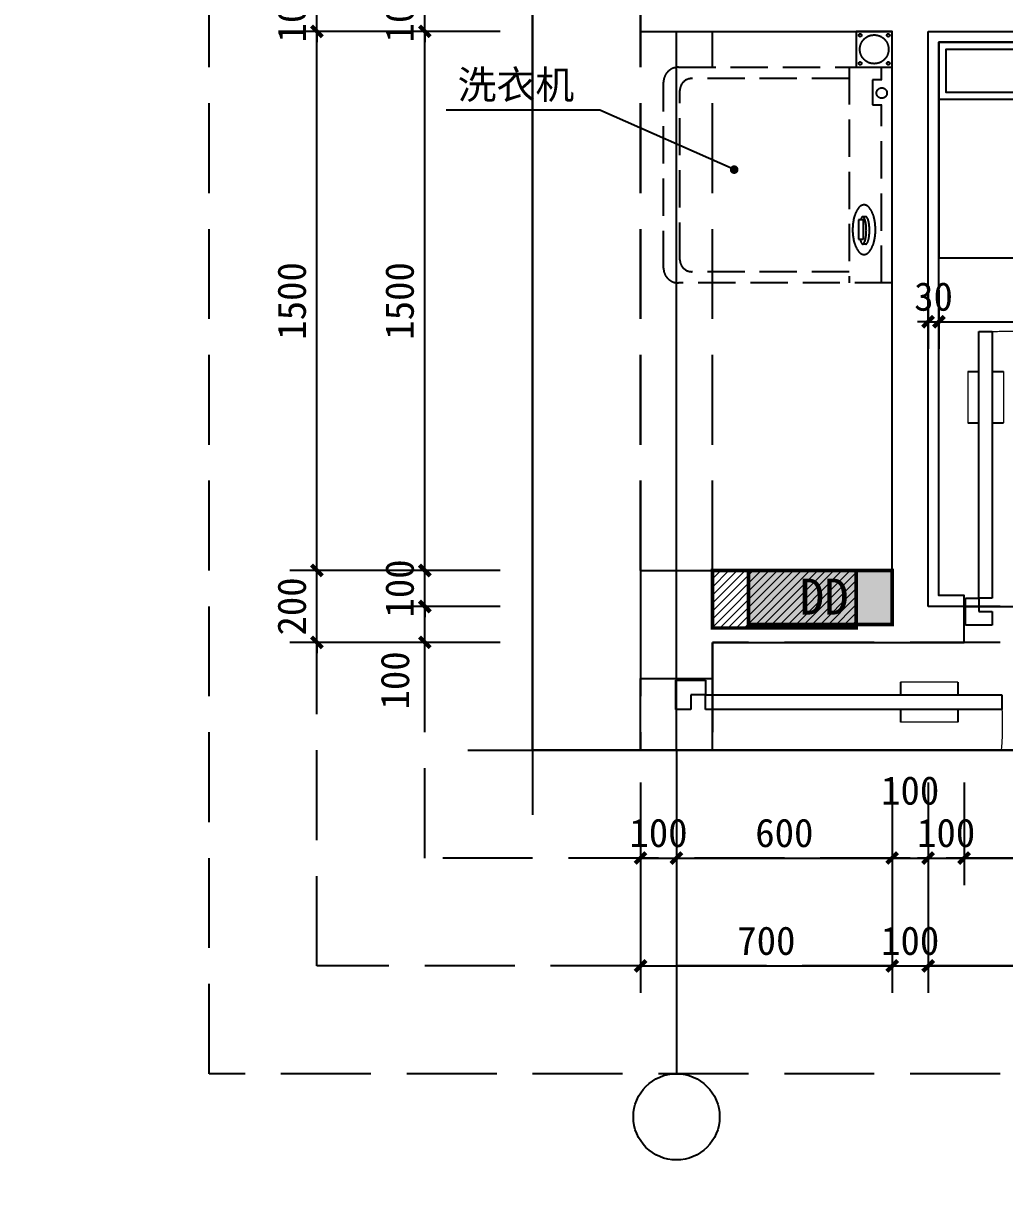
# Model space of a CAD drawing. Header units: millimetres. Extents: x -15 to 66915, y -15 to 18798.
# Drawn here: x 47829 to 50559, y 10256 to 13485 of the extents above; entities that cross this region are included whole.
import ezdxf
from ezdxf.enums import TextEntityAlignment as Align
from ezdxf.xclip import XClip

# ---------------------------------------------------------------- set-up
doc = ezdxf.new("R2010")
doc.units = ezdxf.units.MM
doc.header["$LTSCALE"] = 1000
doc.header["$XCLIPFRAME"] = 2
for name, pattern in [('1#2#楼$0$DOTE', [2.42, 2, -0.2, 0.02, -0.2]), ('105-家具-标$0$__DASH', [0.35, 0.25, -0.1]), ('105-家具-标$0$DASH', [0.35, 0.25, -0.1]), ('140-WC$0$__DASH', [0.35, 0.25, -0.1]), ('140-墙体$0$DASH', [0.35, 0.25, -0.1]), ('3#-轴线$0$DOTE', [2.42, 2, -0.2, 0.02, -0.2]), ('DASH', [0.35, 0.25, -0.1])]:
    doc.linetypes.add(name, pattern=pattern)
doc.layers.get('Defpoints').update_dxf_attribs({"color": 4, "linetype": 'DASH'})
for name, color, linetype in [('1#2#楼$0$A-ANNO-AXIS', 3, 'Continuous'), ('1#2#楼$0$A-ANNO-DIMS', 3, 'Continuous'), ('1#2#楼$0$A-ANNO-DOTE', 10, '1#2#楼$0$DOTE'), ('1#2#楼$0$A-ANNO-IDEN', 3, 'Continuous'), ('1#2#楼$0$A-ANNO-SYMB', 3, 'Continuous'), ('1#2#楼$0$A-ANNO-TEXT', 7, 'Continuous'), ('105-墙体$0$A-DOOR', 51, 'Continuous'), ('105-墙体$0$A-WALL-BLOK', 131, 'Continuous'), ('105-家具-标$0$FF-FURN', 47, '105-家具-标$0$DASH'), ('140-WC$0$A-FLOR-SPCL', 225, 'Continuous'), ('140-墙体$0$A-COLU-CONC-HATC', 204, 'Continuous'), ('140-墙体$0$A-DOOR', 51, 'Continuous'), ('140-墙体$0$A-WALL-BLOK', 131, 'Continuous'), ('140-墙体$0$A-WALL-CONC', 9, 'Continuous'), ('140-墙体$0$P-FIRE-FH', 1, 'Continuous'), ('3#-轴线$0$A-ANNO-DOTE', 10, '3#-轴线$0$DOTE'), ('AXIS_TEXT', 7, 'Continuous')]:
    doc.layers.add(name, color=color, linetype=linetype)
doc.styles.add('1#2#楼$0$_TCH_DIM', font='')
doc.styles.add('1#2#楼$0$_TCH_DIM_T3', font='')
doc.styles.add('140-墙体$0$地上图例$0$平面图框$0$Style-ENGINEERING_1', font='simhei.ttf')
doc.styles.add('COMPLEX', font='COMPLEX')
doc.styles.get("Standard").update_dxf_attribs({"font": ''})
doc.styles.get('1#2#楼$0$_TCH_DIM').set_extended_font_data('SimSun')
doc.styles.get('1#2#楼$0$_TCH_DIM_T3').set_extended_font_data('SimSun')
doc.styles.get('Standard').set_extended_font_data('SimSun')
doc.dimstyles.new('1#2#楼$0$_TCH_ARCH&&30', dxfattribs={"dimtxt": 79.303797, "dimasz": 30, "dimexe": 75, "dimexo": 90, "dimgap": 30, "dimtad": 1, "dimdec": 0, "dimzin": 0, "dimdsep": 46, "dimtxsty": '1#2#楼$0$_TCH_DIM_T3', "dimblk": '1#2#楼$0$_ArchTick', "dimcen": 0.09, "dimclrt": 7, "dimazin": 2, "dimtfac": 1, "dimtdec": 0, "dimtix": 1, "dimtmove": 2, "dimatfit": 3, "dimfxl": 100, "dimtolj": 1, "dimtzin": 0, "dimarcsym": 0})

# ---------------------------------------------------------------- blocks, each defined once
blk = doc.blocks.new('105-家具-标$0$A$C7C65464B')
at = {"layer": '105-家具-标$0$FF-FURN', "linetype": '105-家具-标$0$__DASH', "ltscale": 20}
blk.add_lwpolyline([(526.4, 2823.9), (526.4, 3211.4), (3206.4, 3211.4), (3206.4, 28.1), (850.1, 28.1)], dxfattribs=at)
blk.add_lwpolyline([(1750.1, 2477.9), (2350.1, 2477.9), (2350.1, 1277.9), (1750.1, 1277.9)], close=True, dxfattribs=at)
blk = doc.blocks.new('105-家具-标', base_point=(48050, 37750.5))
at = {"color": 250, "linetype": '105-家具-标$0$DASH', "ltscale": 0.2}
for p, q in [((42150.1, 42200.5), (41800.1, 41550.5)), ((42150.1, 41550.5), (41800.1, 42200.5))]:
    blk.add_line(p, q, dxfattribs=at)
blk.add_lwpolyline([(42130.1, 41570.5), (42130.1, 42180.5), (41820.1, 42180.5), (41820.1, 41570.5)], close=True, dxfattribs=at)
at = {"color": 8, "linetype": '105-家具-标$0$__DASH'}
blk.add_lwpolyline([(41100.1, 41550.5), (44600.1, 41550.5), (44600.1, 37750.5), (41100.1, 37750.5)], close=True, dxfattribs=at)
at = {"color": 251}
blk.add_arc((42198.8, 42766.2), 937.3, 74.5301, 105.4699, dxfattribs=at)
at = {"layer": '105-家具-标$0$FF-FURN', "linetype": '105-家具-标$0$DASH', "ltscale": 300}
blk.add_lwpolyline([(42448.8, 43949.9), (42448.8, 43619.9, -0.414214), (42428.8, 43599.9), (41968.8, 43599.9, -0.414214), (41948.8, 43619.9), (41948.8, 43949.9)], format="xyb", dxfattribs=at)
at = {"layer": '105-家具-标$0$FF-FURN', "linetype": '105-家具-标$0$__DASH', "ltscale": 20}
blk.add_lwpolyline([(42150.1, 41550.5), (42150.1, 42200.5), (41800.1, 42200.5), (41800.1, 41550.5)], close=True, dxfattribs=at)
blk.add_lwpolyline([(39339.4, 38700.5), (39339.4, 38345.1), (40771.6, 38345.1), (40771.6, 40563.8), (39339.4, 40563.8), (39339.4, 40200.5)], dxfattribs=at)
at = {"layer": 'Defpoints'}
for points in [[(41800.1, 41550.5), (44600.1, 41550.5), (44598.3, 45550.5), (41798.3, 45550.5)], [(38100, 41550.5), (40900, 41550.5), (40900, 37750.5), (38100, 37750.5)], [(41100.1, 37750.5), (44600.1, 37750.5), (44600.1, 41550.5), (41100.1, 41550.5)]]:
    blk.add_lwpolyline(points, close=True, dxfattribs=at)
at = {"xscale": -1}
blk.add_blockref('105-家具-标$0$A$C7C65464B', (44580.1, 38000.5), dxfattribs=at)
blk = doc.blocks.new('105-墙体$0$$DorLib2D$00000009')
for p, q in [((0.4129, 0.9053), (0.4129, 0.0807)), ((0.4541, 0.9053), (0.4129, 0.9053)), ((0.4541, 0.0807), (0.4541, 0.9053)), ((0.4129, 0.7822), (0.378, 0.7822)), ((0.489, 0.7822), (0.4541, 0.7822)), ((0.4129, 0.6235), (0.378, 0.6235)), ((0.489, 0.6235), (0.4541, 0.6235)), ((-0.4941, 0.0807), (-0.4529, 0.0807)), ((-0.4941, -0.0018), (-0.4941, 0.0807)), ((-0.4529, 0.0807), (-0.4529, 0.0395)), ((0.4129, 0.0807), (0.4541, 0.0807)), ((0.4953, 0.0807), (0.4541, 0.0807)), ((0.4541, 0.0807), (0.4541, 0.0395)), ((0.4953, -0.0018), (0.4953, 0.0807)), ((-0.4529, 0.0395), (-0.4117, 0.0395)), ((-0.4117, 0.0395), (-0.4117, -0.0018)), ((0.4541, 0.0395), (0.4129, 0.0395)), ((0.4129, 0.0395), (0.4129, -0.0018)), ((-0.4941, -0.0018), (-0.4941, -0.0018)), ((-0.4117, -0.0018), (-0.4941, -0.0018)), ((0.4129, -0.0018), (0.4953, -0.0018)), ((0.4953, -0.0018), (0.4953, -0.0018))]:
    blk.add_line(p, q)
at = {"lineweight": 13}
for p, q in [((0.378, 0.7822), (0.378, 0.6235)), ((0.489, 0.7822), (0.489, 0.6235))]:
    blk.add_line(p, q, dxfattribs=at)
blk.add_arc((0.3716, 0.0817), 0.8246, 87.134, 180.0717, dxfattribs=at)
blk = doc.blocks.new('105-墙体')
at = {"layer": '105-墙体$0$A-WALL-BLOK'}
for p, q in [((-7150, 3900), (-7150, 3850)), ((-7050, 3900), (-7150, 3900)), ((-7050, 3850), (-7050, 3900)), ((-7150, 3850), (-7050, 3850)), ((-7050, 2850), (-7150, 2850)), ((-7150, 2850), (-7150, 100)), ((-7050, 100), (-7050, 2850))]:
    blk.add_line(p, q, dxfattribs=at)
at = {"layer": '105-墙体$0$A-DOOR', "xscale": 1000, "yscale": 1000, "zscale": 100, "rotation": 90}
blk.add_blockref('105-墙体$0$$DorLib2D$00000009', (-7100, 3350), dxfattribs=at)
blk = doc.blocks.new('1#2#楼$0$bhgtfv')
ref = blk.add_blockref('105-家具-标', (-6350, -10050), dxfattribs=dict(xscale=-1))
XClip(ref).set_block_clipping_path([(48500.0000000003, 35550.2386765273), (37700.0000000002, 35550.5252865783), (37700.0000000012, 41950.5252865784), (40400.0000000003, 41950.5252865782), (40400.0000000003, 49450.2386765273), (48500.0000000001, 49450.2386765273)])
ref = blk.add_blockref('105-墙体', (-6450, -10150), dxfattribs=dict(xscale=-1))
XClip(ref).set_block_clipping_path([(350, -2100.286610051), (-10450.0000000001, -2100), (-10449.9999999991, 4300.0000000001), (-7750, 4299.9999999999), (-7750, 11799.713389949), (349.9999999998, 11799.713389949)])
blk = doc.blocks.new('140-墙体$0$强电箱400x350x160')
at = {"layer": '140-墙体$0$P-FIRE-FH', "linetype": 'Continuous', "lineweight": 13}
h = blk.add_hatch(dxfattribs=at)
h.set_pattern_fill('ANSI31', color=256, scale=10, angle=-180)
h.set_pattern_definition([(225, (-3200, 4500), (11.22532, -11.22532), [])])
h.paths.add_polyline_path([(400, 160), (400, 0), (0, 0), (0, 160)])
at = {"layer": '140-墙体$0$P-FIRE-FH', "linetype": 'Continuous', "lineweight": 13, "const_width": 10}
blk.add_lwpolyline([(400, 160), (400, 0), (0, 0), (0, 160)], close=True, dxfattribs=at)
blk = doc.blocks.new('140-墙体$0$弱电箱400x450x150')
at = {"layer": '140-墙体$0$P-FIRE-FH', "linetype": 'Continuous', "lineweight": 13}
h = blk.add_hatch(color=250, dxfattribs=at)
h.dxf.hatch_style = 1
h.paths.add_polyline_path([(0, 0), (0, 150), (400, 150), (400, 0)])
at = {"layer": '140-墙体$0$P-FIRE-FH', "linetype": 'Continuous', "lineweight": 13, "const_width": 10}
blk.add_lwpolyline([(0, 0), (0, 150), (400, 150), (400, 0)], close=True, dxfattribs=at)
at = {"layer": '140-墙体$0$P-FIRE-FH', "linetype": 'Continuous', "lineweight": 13, "style": '140-墙体$0$地上图例$0$平面图框$0$Style-ENGINEERING_1'}
blk.add_text('DD', height=100, dxfattribs=at).set_placement((210.7, 72.6), align=Align.MIDDLE_CENTER)
blk = doc.blocks.new('140-墙体$0$$DorLib2D$00000009')
for p, q in [((0.4129, 0.9053), (0.4129, 0.0807)), ((0.4541, 0.9053), (0.4129, 0.9053)), ((0.4541, 0.0807), (0.4541, 0.9053)), ((0.4129, 0.7822), (0.378, 0.7822)), ((0.489, 0.7822), (0.4541, 0.7822)), ((0.4129, 0.6235), (0.378, 0.6235)), ((0.489, 0.6235), (0.4541, 0.6235)), ((-0.4941, 0.0807), (-0.4529, 0.0807)), ((-0.4941, -0.0018), (-0.4941, 0.0807)), ((-0.4529, 0.0807), (-0.4529, 0.0395)), ((0.4129, 0.0807), (0.4541, 0.0807)), ((0.4953, 0.0807), (0.4541, 0.0807)), ((0.4541, 0.0807), (0.4541, 0.0395)), ((0.4953, -0.0018), (0.4953, 0.0807)), ((-0.4529, 0.0395), (-0.4117, 0.0395)), ((-0.4117, 0.0395), (-0.4117, -0.0018)), ((0.4541, 0.0395), (0.4129, 0.0395)), ((0.4129, 0.0395), (0.4129, -0.0018)), ((-0.4941, -0.0018), (-0.4941, -0.0018)), ((-0.4117, -0.0018), (-0.4941, -0.0018)), ((0.4129, -0.0018), (0.4953, -0.0018)), ((0.4953, -0.0018), (0.4953, -0.0018))]:
    blk.add_line(p, q)
at = {"lineweight": 13}
for p, q in [((0.378, 0.7822), (0.378, 0.6235)), ((0.489, 0.7822), (0.489, 0.6235))]:
    blk.add_line(p, q, dxfattribs=at)
blk.add_arc((0.3716, 0.0817), 0.8246, 87.134, 180.0717, dxfattribs=at)
blk = doc.blocks.new('140-墙体')
at = {"layer": '140-墙体$0$A-COLU-CONC-HATC'}
blk.add_hatch(color=256, dxfattribs=at).paths.add_polyline_path([(-3800, 3200), (-3800, 100), (-3700, 33.3), (-3600, 100), (-3600, 3200)])
at = {"layer": '140-墙体$0$A-DOOR', "linetype": '140-墙体$0$DASH'}
for p, q in [((-3800, 4500), (-3800, 6000)), ((-3600, 4500), (-3600, 6000)), ((-3800, 3200), (-3800, 4200)), ((-3600, 3200), (-3600, 4200))]:
    blk.add_line(p, q, dxfattribs=at)
at = {"layer": '140-墙体$0$A-DOOR'}
blk.add_line((-2900, 4400), (-2000, 4400), dxfattribs=at)
at = {"layer": '140-墙体$0$A-WALL-BLOK'}
for p, q in [((-3800, 6000), (-3800, 6700)), ((-3800, 6000), (-3100, 6000)), ((-3100, 4500), (-3100, 6000)), ((-3000, 4400), (-3000, 6000)), ((-3000, 6000), (-2650, 6000)), ((-3800, 4500), (-3100, 4500)), ((-3800, 4500), (-3800, 4200)), ((-2900, 4400), (-3000, 4400)), ((-2900, 4300), (-2900, 4400)), ((-3600, 4300), (-3100, 4300)), ((-3600, 4200), (-3600, 4300)), ((-3100, 4300), (-2900, 4300)), ((-3800, 4200), (-3600, 4200)), ((-3600, 3200), (-3800, 3200))]:
    blk.add_line(p, q, dxfattribs=at)
at = {"layer": '140-墙体$0$A-WALL-CONC'}
for p, q in [((-3800, 3200), (-3800, 100)), ((-3600, 3200), (-3800, 3200)), ((-3600, 3200), (-3600, 100))]:
    blk.add_line(p, q, dxfattribs=at)
at = {"rotation": 179.9999999999999}
blk.add_blockref('140-墙体$0$强电箱400x350x160', (-3200, 4500), dxfattribs=at)
at = {"xscale": -1, "rotation": 180}
blk.add_blockref('140-墙体$0$弱电箱400x450x150', (-3500, 4500), dxfattribs=at)
at = {"layer": '140-墙体$0$A-DOOR', "xscale": -900, "yscale": 900, "zscale": 100}
blk.add_blockref('140-墙体$0$$DorLib2D$00000009', (-2450, 4350), dxfattribs=at)
at = {"layer": '140-墙体$0$A-DOOR', "xscale": 1000, "yscale": -1000, "zscale": 200, "rotation": 90}
blk.add_blockref('140-墙体$0$$DorLib2D$00000009', (-3700, 3700), dxfattribs=at)
blk = doc.blocks.new('140-WC$0$REWREWR')
at = {"layer": '140-WC$0$A-FLOR-SPCL', "linetype": '140-WC$0$__DASH', "ltscale": 0.5}
for p, q in [((15260162.3, -510296.4), (15260785.1, -510296.4)), ((15260112.3, -511062.7), (15260112.3, -510346.4)), ((15260190.1, -510351.3), (15260757.4, -510351.3)), ((15260835.1, -510346.4), (15260835.1, -511062.7)), ((15260150.1, -510918.5), (15260150.1, -510391.3)), ((15260797.4, -510918.5), (15260797.4, -510391.3)), ((15260835.1, -510918.1), (15260112.3, -510918.1)), ((15260242.6, -510974.7), (15260242.6, -510964.2)), ((15260323.9, -510949.8), (15260259.2, -510949.8)), ((15260259.2, -510949.8), (15260259.2, -510966.4)), ((15260259.2, -510966.4), (15260323.9, -510966.4)), ((15260323.9, -510966.4), (15260323.9, -510949.8)), ((15260334.3, -510975.9), (15260334.2, -510964.2)), ((15260709.4, -510997.1), (15260709.4, -511027.7)), ((15260792.6, -510997.1), (15260709.4, -510997.1)), ((15260792.6, -511027.7), (15260792.6, -510997.1)), ((15260112.3, -511026.9), (15260709.4, -511026.9)), ((15260792.6, -511026.9), (15260835.1, -511026.9)), ((15260112.3, -511062.7), (15260835.1, -511062.7))]:
    blk.add_line(p, q, dxfattribs=at)
blk.add_lwpolyline([(15260374, -510968.3, 0.185158), (15260369.1, -510955.6, 0.102042), (15260349.7, -510941.2, 0.060862), (15260324.6, -510933.2, 0.047173), (15260290.9, -510930, 0.047173), (15260257.1, -510933.2, 0.060862), (15260232.1, -510941.2, 0.102042), (15260212.6, -510955.6, 0.185158), (15260207.7, -510968.3, 0.185158), (15260212.6, -510981, 0.102042), (15260232.1, -510995.4, 0.060862), (15260257.1, -511003.4, 0.047173), (15260290.9, -511006.6, 0.047173), (15260324.6, -511003.4, 0.060862), (15260349.7, -510995.4, 0.102042), (15260369.1, -510981, 0.185158)], format="xyb", close=True, dxfattribs=at)
for points in [[(15260259.2, -510955.1, 0.008736), (15260256, -510955.8, 0.076276), (15260244.5, -510960.8, 0.259034), (15260242.6, -510964.2, 0.259034)], [(15260242.6, -510964.2, 0.259034), (15260244.5, -510967.6, 0.076276), (15260256, -510972.5, 0.036515), (15260269.5, -510975, 0.026615), (15260288.4, -510976, 0.026615), (15260307.2, -510975, 0.036515), (15260320.8, -510972.5, 0.076276), (15260332.3, -510967.6, 0.259034), (15260334.2, -510964.2, 0.259034), (15260332.3, -510960.8, 0.056762), (15260323.9, -510956.7, 0.036515)], [(15260242.6, -510974.7, 0.259034), (15260244.5, -510978.1, 0.076276), (15260256, -510983.1, 0.036515), (15260269.5, -510985.5, 0.026615), (15260288.4, -510986.5, 0.026615), (15260307.2, -510985.5, 0.036515), (15260320.8, -510983.1, 0.076276), (15260332.3, -510978.1, 0.259034), (15260334.2, -510974.7, 0.078462), (15260334, -510973.5, 0.056762)]]:
    blk.add_lwpolyline(points, format="xyb", dxfattribs=at)
blk.add_circle((15260748.8, -511027.7), 17.5, dxfattribs=at)
for centre, radius, start, end in [((15260162.3, -510346.4), 50, 90, 180), ((15260785.1, -510346.4), 50, 0, 90), ((15260190.1, -510391.3), 40, 90, 180), ((15260757.4, -510391.3), 40, 0, 90)]:
    blk.add_arc(centre, radius, start, end, dxfattribs=at)
at = {"layer": '140-WC$0$A-FLOR-SPCL', "linetype": '140-WC$0$__DASH', "ltscale": 0.5, "width": 0.8, "flags": 9}
for tag in ['YSIZE', 'XSIZE']:
    blk.add_attdef(tag, (15260490.1, -511062.7), '', height=0.5, rotation=180, dxfattribs=at)
blk = doc.blocks.new('140-WC$0$A$C446C3F73')
at = {"layer": '140-WC$0$A-FLOR-SPCL'}
blk.add_lwpolyline([(-50, -50), (50, -50), (50, 50), (-50, 50)], close=True, dxfattribs=at)
for centre, radius in [((-39.1, 39.1), 4), ((0, 0), 40), ((39.1, 39.1), 4), ((-39.1, -39.1), 4), ((39.1, -39.1), 4)]:
    blk.add_circle(centre, radius, dxfattribs=at)
blk = doc.blocks.new('140-WC')
at = {"layer": '140-WC$0$A-FLOR-SPCL'}
for points in [[(2100, -3500), (2100, -3470), (2170, -3470), (2170, -1930), (-770, -1930), (-770, -3470), (1200, -3470), (1200, -3500)], [(1070, -1930), (2170, -1930), (2170, -2530), (1070, -2530), (1070, -2130)]]:
    blk.add_lwpolyline(points, dxfattribs=at)
for points in [[(270, -2090), (2170, -2090), (2170, -1930), (270, -1930)], [(290, -2070), (2150, -2070), (2150, -1950), (290, -1950)]]:
    blk.add_lwpolyline(points, close=True, dxfattribs=at)
at = {"layer": 'Defpoints'}
blk.add_lwpolyline([(2200, -1900), (-800, -1900), (-800, -3500), (2200, -3500)], close=True, dxfattribs=at)
at = {"layer": '140-WC$0$A-FLOR-SPCL', "xscale": -1}
blk.add_blockref('140-WC$0$A$C446C3F73', (2350, -1950), dxfattribs=at)
at = {"layer": '140-WC$0$A-FLOR-SPCL', "xscale": -0.830108359133127, "yscale": 0.830108359133127, "zscale": 0.830108359133127, "rotation": 270}
blk.add_blockref('140-WC$0$REWREWR', (426537.4, -12670146.8), dxfattribs=at)
blk = doc.blocks.new('140-家具-标', base_point=(48250, 37750.5))
at = {"layer": 'Defpoints'}
for points in [[(52050, 37750.5), (56700, 37750.5), (56700, 45550.5), (52050, 45550.5)], [(48250, 41950.5), (51850, 41950.5), (51850, 37750.5), (48250, 37750.5)]]:
    blk.add_lwpolyline(points, close=True, dxfattribs=at)
blk = doc.blocks.new('1#2#楼$0$BGTVF')
ref = blk.add_blockref('140-墙体', (8550, -11200))
XClip(ref).set_block_clipping_path([(-12550, 3900.0000000001), (-9750, 3900.0000000001), (-9750, 11800.0000000001), (400.0000000001, 11800.0000000001), (400.0000000001, -2099.9999999999), (-12549.9999999999, -2100.0000000001)])
ref = blk.add_blockref('140-WC', (7750, -3300), dxfattribs=dict(xscale=-1))
XClip(ref).set_block_clipping_path([(11749.9999999999, -3999.9999999999), (8949.9999999999, -3999.9999999999), (8949.9999999999, 3900.0000000001), (-1200.0000000002, 3900.0000000001), (-1200.0000000002, -9999.9999999999), (11749.9999999998, -10000.0000000001)])
at = {"xscale": -1}
blk.add_blockref('140-家具-标', (8550, -11100), dxfattribs=at)
blk = doc.blocks.new('1#2#楼$0$_ArchTick')
at = {"color": 0, "linetype": 'ByBlock', "const_width": 0.4}
blk.add_lwpolyline([(-0.5, -0.5), (0.5, 0.5)], dxfattribs=at)
blk = doc.blocks.new('*D627')
at = {"layer": '1#2#楼$0$A-ANNO-DIMS', "color": 0, "lineweight": -2, "transparency": 16777216}
for p, q in [((50445.5, 11372.7), (50445.5, 11087.7)), ((51345.5, 11372.7), (51345.5, 11087.7)), ((50445.5, 11162.7), (51345.5, 11162.7))]:
    blk.add_line(p, q, dxfattribs=at)
at = {"layer": 'Defpoints', "color": 0, "transparency": 16777216}
for p in [(50445.5, 11462.7), (51345.5, 11462.7), (51345.5, 11162.7)]:
    blk.add_point(p, dxfattribs=at)
at = {"layer": '1#2#楼$0$A-ANNO-DIMS', "color": 0, "lineweight": -2, "transparency": 16777216, "xscale": 30, "yscale": 30, "zscale": 30, "rotation": 180}
blk.add_blockref('1#2#楼$0$_ArchTick', (50445.5, 11162.7), dxfattribs=at)
at = {"layer": '1#2#楼$0$A-ANNO-DIMS', "color": 0, "lineweight": -2, "transparency": 16777216, "xscale": 30, "yscale": 30, "zscale": 30}
blk.add_blockref('1#2#楼$0$_ArchTick', (51345.5, 11162.7), dxfattribs=at)
at = {"layer": '1#2#楼$0$A-ANNO-DIMS', "color": 7, "transparency": 16777216, "insert": (50895.5, 11232.3), "char_height": 79.3, "attachment_point": 5, "style": '1#2#楼$0$_TCH_DIM_T3'}
blk.add_mtext('\\A1;900', dxfattribs=at)
blk = doc.blocks.new('*D628')
at = {"layer": '1#2#楼$0$A-ANNO-DIMS', "color": 0, "lineweight": -2, "transparency": 16777216}
for p, q in [((50345.5, 11372.7), (50345.5, 11087.7)), ((50445.5, 11372.7), (50445.5, 11087.7)), ((50345.5, 11162.7), (50315.5, 11162.7)), ((50345.5, 11162.7), (50445.5, 11162.7)), ((50445.5, 11162.7), (50475.5, 11162.7))]:
    blk.add_line(p, q, dxfattribs=at)
at = {"layer": 'Defpoints', "color": 0, "transparency": 16777216}
for p in [(50345.5, 11462.7), (50445.5, 11462.7), (50445.5, 11162.7)]:
    blk.add_point(p, dxfattribs=at)
at = {"layer": '1#2#楼$0$A-ANNO-DIMS', "color": 0, "lineweight": -2, "transparency": 16777216, "xscale": 30, "yscale": 30, "zscale": 30}
blk.add_blockref('1#2#楼$0$_ArchTick', (50345.5, 11162.7), dxfattribs=at)
at = {"layer": '1#2#楼$0$A-ANNO-DIMS', "color": 0, "lineweight": -2, "transparency": 16777216, "xscale": 30, "yscale": 30, "zscale": 30, "rotation": 180}
blk.add_blockref('1#2#楼$0$_ArchTick', (50445.5, 11162.7), dxfattribs=at)
at = {"layer": '1#2#楼$0$A-ANNO-DIMS', "color": 7, "transparency": 16777216, "insert": (50395.5, 11232.3), "char_height": 79.3, "attachment_point": 5, "style": '1#2#楼$0$_TCH_DIM_T3'}
blk.add_mtext('\\A1;100', dxfattribs=at)
blk = doc.blocks.new('*D629')
at = {"layer": '1#2#楼$0$A-ANNO-DIMS', "color": 0, "lineweight": -2, "transparency": 16777216}
for p, q in [((50245.5, 11372.7), (50245.5, 11087.7)), ((50345.5, 11372.7), (50345.5, 11087.7)), ((50245.5, 11162.7), (50345.5, 11162.7))]:
    blk.add_line(p, q, dxfattribs=at)
at = {"layer": 'Defpoints', "color": 0, "transparency": 16777216}
for p in [(50245.5, 11462.7), (50345.5, 11462.7), (50345.5, 11162.7)]:
    blk.add_point(p, dxfattribs=at)
at = {"layer": '1#2#楼$0$A-ANNO-DIMS', "color": 0, "lineweight": -2, "transparency": 16777216, "xscale": 30, "yscale": 30, "zscale": 30, "rotation": 180}
blk.add_blockref('1#2#楼$0$_ArchTick', (50245.5, 11162.7), dxfattribs=at)
at = {"layer": '1#2#楼$0$A-ANNO-DIMS', "color": 0, "lineweight": -2, "transparency": 16777216, "xscale": 30, "yscale": 30, "zscale": 30}
blk.add_blockref('1#2#楼$0$_ArchTick', (50345.5, 11162.7), dxfattribs=at)
at = {"layer": '1#2#楼$0$A-ANNO-DIMS', "color": 7, "transparency": 16777216, "insert": (50295.5, 11350.2), "char_height": 79.3, "attachment_point": 5, "style": '1#2#楼$0$_TCH_DIM_T3'}
blk.add_mtext('\\A1;100', dxfattribs=at)
blk = doc.blocks.new('*D630')
at = {"layer": '1#2#楼$0$A-ANNO-DIMS', "color": 0, "lineweight": -2, "transparency": 16777216}
for p, q in [((49645.5, 11372.7), (49645.5, 11087.7)), ((50245.5, 11372.7), (50245.5, 11087.7)), ((49645.5, 11162.7), (50245.5, 11162.7))]:
    blk.add_line(p, q, dxfattribs=at)
at = {"layer": 'Defpoints', "color": 0, "transparency": 16777216}
for p in [(49645.5, 11462.7), (50245.5, 11462.7), (50245.5, 11162.7)]:
    blk.add_point(p, dxfattribs=at)
at = {"layer": '1#2#楼$0$A-ANNO-DIMS', "color": 0, "lineweight": -2, "transparency": 16777216, "xscale": 30, "yscale": 30, "zscale": 30, "rotation": 180}
blk.add_blockref('1#2#楼$0$_ArchTick', (49645.5, 11162.7), dxfattribs=at)
at = {"layer": '1#2#楼$0$A-ANNO-DIMS', "color": 0, "lineweight": -2, "transparency": 16777216, "xscale": 30, "yscale": 30, "zscale": 30}
blk.add_blockref('1#2#楼$0$_ArchTick', (50245.5, 11162.7), dxfattribs=at)
at = {"layer": '1#2#楼$0$A-ANNO-DIMS', "color": 7, "transparency": 16777216, "insert": (49945.5, 11232.3), "char_height": 79.3, "attachment_point": 5, "style": '1#2#楼$0$_TCH_DIM_T3'}
blk.add_mtext('\\A1;600', dxfattribs=at)
blk = doc.blocks.new('*D631')
at = {"layer": '1#2#楼$0$A-ANNO-DIMS', "color": 0, "lineweight": -2, "transparency": 16777216}
for p, q in [((49545.5, 11372.7), (49545.5, 11087.7)), ((49645.5, 11372.7), (49645.5, 11087.7)), ((49545.5, 11162.7), (49515.5, 11162.7)), ((49545.5, 11162.7), (49645.5, 11162.7)), ((49645.5, 11162.7), (49675.5, 11162.7))]:
    blk.add_line(p, q, dxfattribs=at)
at = {"layer": 'Defpoints', "color": 0, "transparency": 16777216}
for p in [(49545.5, 11462.7), (49645.5, 11462.7), (49645.5, 11162.7)]:
    blk.add_point(p, dxfattribs=at)
at = {"layer": '1#2#楼$0$A-ANNO-DIMS', "color": 0, "lineweight": -2, "transparency": 16777216, "xscale": 30, "yscale": 30, "zscale": 30}
blk.add_blockref('1#2#楼$0$_ArchTick', (49545.5, 11162.7), dxfattribs=at)
at = {"layer": '1#2#楼$0$A-ANNO-DIMS', "color": 0, "lineweight": -2, "transparency": 16777216, "xscale": 30, "yscale": 30, "zscale": 30, "rotation": 180}
blk.add_blockref('1#2#楼$0$_ArchTick', (49645.5, 11162.7), dxfattribs=at)
at = {"layer": '1#2#楼$0$A-ANNO-DIMS', "color": 7, "transparency": 16777216, "insert": (49595.5, 11232.3), "char_height": 79.3, "attachment_point": 5, "style": '1#2#楼$0$_TCH_DIM_T3'}
blk.add_mtext('\\A1;100', dxfattribs=at)
blk = doc.blocks.new('*D632')
at = {"layer": '1#2#楼$0$A-ANNO-DIMS', "color": 0, "lineweight": -2, "transparency": 16777216}
for p, q in [((50345.5, 11372.7), (50345.5, 10787.7)), ((53345.5, 11372.7), (53345.5, 10787.7)), ((50345.5, 10862.7), (53345.5, 10862.7))]:
    blk.add_line(p, q, dxfattribs=at)
at = {"layer": 'Defpoints', "color": 0, "transparency": 16777216}
for p in [(50345.5, 11462.7), (53345.5, 11462.7), (53345.5, 10862.7)]:
    blk.add_point(p, dxfattribs=at)
at = {"layer": '1#2#楼$0$A-ANNO-DIMS', "color": 0, "lineweight": -2, "transparency": 16777216, "xscale": 30, "yscale": 30, "zscale": 30, "rotation": 180}
blk.add_blockref('1#2#楼$0$_ArchTick', (50345.5, 10862.7), dxfattribs=at)
at = {"layer": '1#2#楼$0$A-ANNO-DIMS', "color": 0, "lineweight": -2, "transparency": 16777216, "xscale": 30, "yscale": 30, "zscale": 30}
blk.add_blockref('1#2#楼$0$_ArchTick', (53345.5, 10862.7), dxfattribs=at)
at = {"layer": '1#2#楼$0$A-ANNO-DIMS', "color": 7, "transparency": 16777216, "insert": (51845.5, 10932.3), "char_height": 79.3, "attachment_point": 5, "style": '1#2#楼$0$_TCH_DIM_T3'}
blk.add_mtext('\\A1;3000', dxfattribs=at)
blk = doc.blocks.new('*D633')
at = {"layer": '1#2#楼$0$A-ANNO-DIMS', "color": 0, "lineweight": -2, "transparency": 16777216}
for p, q in [((50245.5, 11372.7), (50245.5, 10787.7)), ((50345.5, 11372.7), (50345.5, 10787.7)), ((50245.5, 10862.7), (50215.5, 10862.7)), ((50245.5, 10862.7), (50345.5, 10862.7)), ((50345.5, 10862.7), (50375.5, 10862.7))]:
    blk.add_line(p, q, dxfattribs=at)
at = {"layer": 'Defpoints', "color": 0, "transparency": 16777216}
for p in [(50245.5, 11462.7), (50345.5, 11462.7), (50345.5, 10862.7)]:
    blk.add_point(p, dxfattribs=at)
at = {"layer": '1#2#楼$0$A-ANNO-DIMS', "color": 0, "lineweight": -2, "transparency": 16777216, "xscale": 30, "yscale": 30, "zscale": 30}
blk.add_blockref('1#2#楼$0$_ArchTick', (50245.5, 10862.7), dxfattribs=at)
at = {"layer": '1#2#楼$0$A-ANNO-DIMS', "color": 0, "lineweight": -2, "transparency": 16777216, "xscale": 30, "yscale": 30, "zscale": 30, "rotation": 180}
blk.add_blockref('1#2#楼$0$_ArchTick', (50345.5, 10862.7), dxfattribs=at)
at = {"layer": '1#2#楼$0$A-ANNO-DIMS', "color": 7, "transparency": 16777216, "insert": (50295.5, 10932.3), "char_height": 79.3, "attachment_point": 5, "style": '1#2#楼$0$_TCH_DIM_T3'}
blk.add_mtext('\\A1;100', dxfattribs=at)
blk = doc.blocks.new('*D634')
at = {"layer": '1#2#楼$0$A-ANNO-DIMS', "color": 0, "lineweight": -2, "transparency": 16777216}
for p, q in [((49545.5, 11372.7), (49545.5, 10787.7)), ((50245.5, 11372.7), (50245.5, 10787.7)), ((49545.5, 10862.7), (50245.5, 10862.7))]:
    blk.add_line(p, q, dxfattribs=at)
at = {"layer": 'Defpoints', "color": 0, "transparency": 16777216}
for p in [(49545.5, 11462.7), (50245.5, 11462.7), (50245.5, 10862.7)]:
    blk.add_point(p, dxfattribs=at)
at = {"layer": '1#2#楼$0$A-ANNO-DIMS', "color": 0, "lineweight": -2, "transparency": 16777216, "xscale": 30, "yscale": 30, "zscale": 30, "rotation": 180}
blk.add_blockref('1#2#楼$0$_ArchTick', (49545.5, 10862.7), dxfattribs=at)
at = {"layer": '1#2#楼$0$A-ANNO-DIMS', "color": 0, "lineweight": -2, "transparency": 16777216, "xscale": 30, "yscale": 30, "zscale": 30}
blk.add_blockref('1#2#楼$0$_ArchTick', (50245.5, 10862.7), dxfattribs=at)
at = {"layer": '1#2#楼$0$A-ANNO-DIMS', "color": 7, "transparency": 16777216, "insert": (49895.5, 10932.3), "char_height": 79.3, "attachment_point": 5, "style": '1#2#楼$0$_TCH_DIM_T3'}
blk.add_mtext('\\A1;700', dxfattribs=at)
blk = doc.blocks.new('_AXISO')
blk.add_circle((0, 0), 0.5)
at = {"layer": 'AXIS_TEXT', "style": 'COMPLEX', "width": 1.041667}
blk.add_attdef('A', text='', height=0.56, dxfattribs=at).set_placement((-0.25, -0.28), (0.25, -0.28), align=Align.FIT)
blk = doc.blocks.new('*D635')
at = {"layer": '1#2#楼$0$A-ANNO-DIMS', "color": 0, "lineweight": -2, "transparency": 16777216}
for p, q in [((49155.5, 11862.7), (48870.5, 11862.7)), ((48945.5, 11762.7), (48945.5, 11862.7)), ((49155.5, 11762.7), (48870.5, 11762.7))]:
    blk.add_line(p, q, dxfattribs=at)
at = {"layer": 'Defpoints', "color": 0, "transparency": 16777216}
for p in [(48945.5, 11862.7), (49245.5, 11862.7), (49245.5, 11762.7)]:
    blk.add_point(p, dxfattribs=at)
at = {"layer": '1#2#楼$0$A-ANNO-DIMS', "color": 0, "lineweight": -2, "transparency": 16777216, "xscale": 30, "yscale": 30, "zscale": 30}
for p, rotation in [((48945.5, 11862.7), 90), ((48945.5, 11762.7), 270)]:
    blk.add_blockref('1#2#楼$0$_ArchTick', p, dxfattribs=dict(at, rotation=rotation))
at = {"layer": '1#2#楼$0$A-ANNO-DIMS', "color": 7, "transparency": 16777216, "insert": (48863, 11656.9), "char_height": 79.3, "attachment_point": 5, "rotation": 90, "style": '1#2#楼$0$_TCH_DIM_T3'}
blk.add_mtext('\\A1;100', dxfattribs=at)
blk = doc.blocks.new('*D636')
at = {"layer": '1#2#楼$0$A-ANNO-DIMS', "color": 0, "lineweight": -2, "transparency": 16777216}
for p, q in [((48945.5, 11962.7), (48945.5, 11992.7)), ((49155.5, 11962.7), (48870.5, 11962.7)), ((48945.5, 11862.7), (48945.5, 11962.7)), ((49155.5, 11862.7), (48870.5, 11862.7)), ((48945.5, 11862.7), (48945.5, 11832.7))]:
    blk.add_line(p, q, dxfattribs=at)
at = {"layer": 'Defpoints', "color": 0, "transparency": 16777216}
for p in [(48945.5, 11962.7), (49245.5, 11962.7), (49245.5, 11862.7)]:
    blk.add_point(p, dxfattribs=at)
at = {"layer": '1#2#楼$0$A-ANNO-DIMS', "color": 0, "lineweight": -2, "transparency": 16777216, "xscale": 30, "yscale": 30, "zscale": 30}
for p, rotation in [((48945.5, 11962.7), 270), ((48945.5, 11862.7), 90)]:
    blk.add_blockref('1#2#楼$0$_ArchTick', p, dxfattribs=dict(at, rotation=rotation))
at = {"layer": '1#2#楼$0$A-ANNO-DIMS', "color": 7, "transparency": 16777216, "insert": (48875.8, 11912.7), "char_height": 79.3, "attachment_point": 5, "rotation": 90, "style": '1#2#楼$0$_TCH_DIM_T3'}
blk.add_mtext('\\A1;100', dxfattribs=at)
blk = doc.blocks.new('*D637')
at = {"layer": '1#2#楼$0$A-ANNO-DIMS', "color": 0, "lineweight": -2, "transparency": 16777216}
for p, q in [((49155.5, 13462.7), (48870.5, 13462.7)), ((48945.5, 11962.7), (48945.5, 13462.7)), ((49155.5, 11962.7), (48870.5, 11962.7))]:
    blk.add_line(p, q, dxfattribs=at)
at = {"layer": 'Defpoints', "color": 0, "transparency": 16777216}
for p in [(48945.5, 13462.7), (49245.5, 13462.7), (49245.5, 11962.7)]:
    blk.add_point(p, dxfattribs=at)
at = {"layer": '1#2#楼$0$A-ANNO-DIMS', "color": 0, "lineweight": -2, "transparency": 16777216, "xscale": 30, "yscale": 30, "zscale": 30}
for p, rotation in [((48945.5, 13462.7), 90), ((48945.5, 11962.7), 270)]:
    blk.add_blockref('1#2#楼$0$_ArchTick', p, dxfattribs=dict(at, rotation=rotation))
at = {"layer": '1#2#楼$0$A-ANNO-DIMS', "color": 7, "transparency": 16777216, "insert": (48875.8, 12712.7), "char_height": 79.3, "attachment_point": 5, "rotation": 90, "style": '1#2#楼$0$_TCH_DIM_T3'}
blk.add_mtext('\\A1;1500', dxfattribs=at)
blk = doc.blocks.new('*D638')
at = {"layer": '1#2#楼$0$A-ANNO-DIMS', "color": 0, "lineweight": -2, "transparency": 16777216}
for p, q in [((49155.5, 13562.7), (48870.5, 13562.7)), ((48945.5, 13562.7), (48945.5, 13592.7)), ((48945.5, 13462.7), (48945.5, 13562.7)), ((49155.5, 13462.7), (48870.5, 13462.7)), ((48945.5, 13462.7), (48945.5, 13432.7))]:
    blk.add_line(p, q, dxfattribs=at)
at = {"layer": 'Defpoints', "color": 0, "transparency": 16777216}
for p in [(48945.5, 13562.7), (49245.5, 13562.7), (49245.5, 13462.7)]:
    blk.add_point(p, dxfattribs=at)
at = {"layer": '1#2#楼$0$A-ANNO-DIMS', "color": 0, "lineweight": -2, "transparency": 16777216, "xscale": 30, "yscale": 30, "zscale": 30}
for p, rotation in [((48945.5, 13562.7), 270), ((48945.5, 13462.7), 90)]:
    blk.add_blockref('1#2#楼$0$_ArchTick', p, dxfattribs=dict(at, rotation=rotation))
at = {"layer": '1#2#楼$0$A-ANNO-DIMS', "color": 7, "transparency": 16777216, "insert": (48875.8, 13512.7), "char_height": 79.3, "attachment_point": 5, "rotation": 90, "style": '1#2#楼$0$_TCH_DIM_T3'}
blk.add_mtext('\\A1;100', dxfattribs=at)
blk = doc.blocks.new('*D645')
at = {"layer": '1#2#楼$0$A-ANNO-DIMS', "color": 0, "lineweight": -2, "transparency": 16777216}
for p, q in [((49065.5, 13562.7), (48570.5, 13562.7)), ((48645.5, 13562.7), (48645.5, 13592.7)), ((48645.5, 13462.7), (48645.5, 13562.7)), ((49065.5, 13462.7), (48570.5, 13462.7)), ((48645.5, 13462.7), (48645.5, 13432.7))]:
    blk.add_line(p, q, dxfattribs=at)
at = {"layer": 'Defpoints', "color": 0, "transparency": 16777216}
for p in [(48645.5, 13562.7), (49155.5, 13562.7), (49155.5, 13462.7)]:
    blk.add_point(p, dxfattribs=at)
at = {"layer": '1#2#楼$0$A-ANNO-DIMS', "color": 0, "lineweight": -2, "transparency": 16777216, "xscale": 30, "yscale": 30, "zscale": 30}
for p, rotation in [((48645.5, 13562.7), 270), ((48645.5, 13462.7), 90)]:
    blk.add_blockref('1#2#楼$0$_ArchTick', p, dxfattribs=dict(at, rotation=rotation))
at = {"layer": '1#2#楼$0$A-ANNO-DIMS', "color": 7, "transparency": 16777216, "insert": (48575.8, 13512.7), "char_height": 79.3, "attachment_point": 5, "rotation": 90, "style": '1#2#楼$0$_TCH_DIM_T3'}
blk.add_mtext('\\A1;100', dxfattribs=at)
blk = doc.blocks.new('*D646')
at = {"layer": '1#2#楼$0$A-ANNO-DIMS', "color": 0, "lineweight": -2, "transparency": 16777216}
for p, q in [((49065.5, 13462.7), (48570.5, 13462.7)), ((48645.5, 11962.7), (48645.5, 13462.7)), ((49065.5, 11962.7), (48570.5, 11962.7))]:
    blk.add_line(p, q, dxfattribs=at)
at = {"layer": 'Defpoints', "color": 0, "transparency": 16777216}
for p in [(48645.5, 13462.7), (49155.5, 13462.7), (49155.5, 11962.7)]:
    blk.add_point(p, dxfattribs=at)
at = {"layer": '1#2#楼$0$A-ANNO-DIMS', "color": 0, "lineweight": -2, "transparency": 16777216, "xscale": 30, "yscale": 30, "zscale": 30}
for p, rotation in [((48645.5, 13462.7), 90), ((48645.5, 11962.7), 270)]:
    blk.add_blockref('1#2#楼$0$_ArchTick', p, dxfattribs=dict(at, rotation=rotation))
at = {"layer": '1#2#楼$0$A-ANNO-DIMS', "color": 7, "transparency": 16777216, "insert": (48575.8, 12712.7), "char_height": 79.3, "attachment_point": 5, "rotation": 90, "style": '1#2#楼$0$_TCH_DIM_T3'}
blk.add_mtext('\\A1;1500', dxfattribs=at)
blk = doc.blocks.new('*D647')
at = {"layer": '1#2#楼$0$A-ANNO-DIMS', "color": 0, "lineweight": -2, "transparency": 16777216}
for p, q in [((48645.5, 11962.7), (48645.5, 11992.7)), ((49065.5, 11962.7), (48570.5, 11962.7)), ((48645.5, 11762.7), (48645.5, 11962.7)), ((49065.5, 11762.7), (48570.5, 11762.7)), ((48645.5, 11762.7), (48645.5, 11732.7))]:
    blk.add_line(p, q, dxfattribs=at)
at = {"layer": 'Defpoints', "color": 0, "transparency": 16777216}
for p in [(48645.5, 11962.7), (49155.5, 11962.7), (49155.5, 11762.7)]:
    blk.add_point(p, dxfattribs=at)
at = {"layer": '1#2#楼$0$A-ANNO-DIMS', "color": 0, "lineweight": -2, "transparency": 16777216, "xscale": 30, "yscale": 30, "zscale": 30}
for p, rotation in [((48645.5, 11962.7), 270), ((48645.5, 11762.7), 90)]:
    blk.add_blockref('1#2#楼$0$_ArchTick', p, dxfattribs=dict(at, rotation=rotation))
at = {"layer": '1#2#楼$0$A-ANNO-DIMS', "color": 7, "transparency": 16777216, "insert": (48575.8, 11862.7), "char_height": 79.3, "attachment_point": 5, "rotation": 90, "style": '1#2#楼$0$_TCH_DIM_T3'}
blk.add_mtext('\\A1;200', dxfattribs=at)
blk = doc.blocks.new('*D897')
at = {"layer": '1#2#楼$0$A-ANNO-DIMS', "color": 0, "lineweight": -2, "transparency": 16777216}
for p, q in [((50345.5, 12742.7), (50345.5, 12579.8)), ((50375.5, 12742.7), (50375.5, 12579.8)), ((50345.5, 12654.8), (50315.5, 12654.8)), ((50345.5, 12654.8), (50375.5, 12654.8)), ((50375.5, 12654.8), (50405.5, 12654.8))]:
    blk.add_line(p, q, dxfattribs=at)
at = {"layer": 'Defpoints', "color": 0, "transparency": 16777216}
for p in [(50345.5, 12832.7), (50375.5, 12832.7), (50375.5, 12654.8)]:
    blk.add_point(p, dxfattribs=at)
at = {"layer": '1#2#楼$0$A-ANNO-DIMS', "color": 0, "lineweight": -2, "transparency": 16777216, "xscale": 30, "yscale": 30, "zscale": 30}
blk.add_blockref('1#2#楼$0$_ArchTick', (50345.5, 12654.8), dxfattribs=at)
at = {"layer": '1#2#楼$0$A-ANNO-DIMS', "color": 0, "lineweight": -2, "transparency": 16777216, "xscale": 30, "yscale": 30, "zscale": 30, "rotation": 180}
blk.add_blockref('1#2#楼$0$_ArchTick', (50375.5, 12654.8), dxfattribs=at)
at = {"layer": '1#2#楼$0$A-ANNO-DIMS', "color": 7, "transparency": 16777216, "insert": (50360.5, 12724.4), "char_height": 79.3, "attachment_point": 5, "style": '1#2#楼$0$_TCH_DIM_T3'}
blk.add_mtext('\\A1;30', dxfattribs=at)
blk = doc.blocks.new('*D898')
at = {"layer": '1#2#楼$0$A-ANNO-DIMS', "color": 0, "lineweight": -2, "transparency": 16777216}
for p, q in [((50375.5, 12742.7), (50375.5, 12579.8)), ((51475.5, 12742.7), (51475.5, 12579.8)), ((50375.5, 12654.8), (51475.5, 12654.8))]:
    blk.add_line(p, q, dxfattribs=at)
at = {"layer": 'Defpoints', "color": 0, "transparency": 16777216}
for p in [(50375.5, 12832.7), (51475.5, 12832.7), (51475.5, 12654.8)]:
    blk.add_point(p, dxfattribs=at)
at = {"layer": '1#2#楼$0$A-ANNO-DIMS', "color": 0, "lineweight": -2, "transparency": 16777216, "xscale": 30, "yscale": 30, "zscale": 30, "rotation": 180}
blk.add_blockref('1#2#楼$0$_ArchTick', (50375.5, 12654.8), dxfattribs=at)
at = {"layer": '1#2#楼$0$A-ANNO-DIMS', "color": 0, "lineweight": -2, "transparency": 16777216, "xscale": 30, "yscale": 30, "zscale": 30}
blk.add_blockref('1#2#楼$0$_ArchTick', (51475.5, 12654.8), dxfattribs=at)
at = {"layer": '1#2#楼$0$A-ANNO-DIMS', "color": 7, "transparency": 16777216, "insert": (50925.5, 12724.4), "char_height": 79.3, "attachment_point": 5, "style": '1#2#楼$0$_TCH_DIM_T3'}
blk.add_mtext('\\A1;1100', dxfattribs=at)
blk = doc.blocks.new('3#-轴线')
at = {"layer": '3#-轴线$0$A-ANNO-DOTE'}
blk.add_lwpolyline([(21700, -5100), (21700, 5500)], dxfattribs=at)
blk = doc.blocks.new('3#~5#楼$0$bghtrb')
blk.add_blockref('3#-轴线', (-21700, 0))
blk = doc.blocks.new('3#~5#楼')
ref = blk.add_blockref('3#~5#楼$0$bghtrb', (50041.1, 9822.2), dxfattribs=dict(xscale=-1))
XClip(ref).set_block_clipping_path([(-1200, -7200), (3050, -2800)])
blk = doc.blocks.new('1#2#楼')
ref = blk.add_blockref('1#2#楼$0$bhgtfv', (48765.5, 17612.7))
XClip(ref).set_block_clipping_path([(-6850, -6150.0000760176), (-2600, -1749.9997476638)])
ref = blk.add_blockref('1#2#楼$0$BGTVF', (44795.5, 18662.7))
XClip(ref).set_block_clipping_path([(4450, -7200), (9050.0000531961, -2800)])
at = {"layer": '1#2#楼$0$A-ANNO-AXIS', "xscale": 240, "yscale": 240, "zscale": 240}
blk.add_blockref('_AXISO', (49645.5, 10442.7), dxfattribs=at)
at = {"layer": '1#2#楼$0$A-ANNO-DIMS'}
for p1, p2, picture, middle in [((49155.5, 13462.7), (49155.5, 13562.7), '*D645', (48575.8, 13512.7)), ((49155.5, 11962.7), (49155.5, 13462.7), '*D646', (48575.8, 12712.7)), ((49155.5, 11762.7), (49155.5, 11962.7), '*D647', (48575.8, 11862.7))]:
    dim = blk.add_aligned_dim(p1=p1, p2=p2, distance=510, dimstyle='1#2#楼$0$_TCH_ARCH&&30', dxfattribs=at)
    dim.commit()
    dim.dimension.update_dxf_attribs({"geometry": picture, "text_midpoint": middle})
at = {"layer": '1#2#楼$0$A-ANNO-AXIS'}
blk.add_line((49645.5, 11462.7), (49645.5, 10562.7), dxfattribs=at)
at = {"layer": '1#2#楼$0$A-ANNO-DOTE'}
blk.add_lwpolyline([(49645.5, 11462.7), (49645.5, 15862.7)], dxfattribs=at)
at = {"layer": '1#2#楼$0$A-ANNO-IDEN'}
for p, q in [((49432, 13243.1), (49005.3, 13243.1)), ((49805.9, 13078), (49432, 13243.1))]:
    blk.add_line(p, q, dxfattribs=at)
at = {"layer": '1#2#楼$0$A-ANNO-IDEN', "const_width": 12}
blk.add_lwpolyline([(49811.4, 13075.6, 1), (49800.5, 13080.4, 1)], format="xyb", close=True, dxfattribs=at)
at = {"layer": '1#2#楼$0$A-ANNO-SYMB'}
for points in [[(49245.5, 16042.4), (49245.5, 13696.3), (49308.5, 13673.3), (49182.5, 13651.1), (49245.5, 13628.8), (49245.5, 11282.7)], [(49065.5, 11462.7), (51511.7, 11462.7), (51534.6, 11525.7), (51556.9, 11399.7), (51579.2, 11462.7), (54025.5, 11462.7)]]:
    blk.add_lwpolyline(points, dxfattribs=at)
at = {"layer": 'Defpoints'}
for points in [[(54745.5, 10562.7), (48345.5, 10562.7), (48345.5, 16762.7), (54745.5, 16762.7)], [(54445.5, 10862.7), (48645.5, 10862.7), (48645.5, 16462.7), (54445.5, 16462.7)], [(54145.5, 11162.7), (48945.5, 11162.7), (48945.5, 16162.7), (54145.5, 16162.7)]]:
    blk.add_lwpolyline(points, close=True, dxfattribs=at)
at = {"layer": 'Defpoints', "ltscale": 800}
blk.add_lwpolyline([(53845.5, 11462.7), (49245.5, 11462.7), (49245.5, 15862.7), (53845.5, 15862.7)], close=True, dxfattribs=at)
at = {"layer": '1#2#楼$0$A-ANNO-TEXT', "color": 7, "style": '1#2#楼$0$_TCH_DIM'}
blk.add_text('洗衣机', height=79.3, dxfattribs=at).set_placement((49036.8, 13274.6))
at = {"layer": '1#2#楼$0$A-ANNO-DIMS'}
for p1, p2, distance, picture, middle in [((49245.5, 13462.7), (49245.5, 13562.7), 300, '*D638', (48875.8, 13512.7)), ((49245.5, 11962.7), (49245.5, 13462.7), 300, '*D637', (48875.8, 12712.7)), ((50345.5, 12832.7), (50375.5, 12832.7), -177.9, '*D897', (50360.5, 12724.4)), ((50375.5, 12832.7), (51475.5, 12832.7), -177.9, '*D898', (50925.5, 12724.4)), ((49245.5, 11862.7), (49245.5, 11962.7), 300, '*D636', (48875.8, 11912.7)), ((49545.5, 11462.7), (49645.5, 11462.7), -300, '*D631', (49595.5, 11232.3)), ((49545.5, 11462.7), (50245.5, 11462.7), -600, '*D634', (49895.5, 10932.3)), ((49645.5, 11462.7), (50245.5, 11462.7), -300, '*D630', (49945.5, 11232.3)), ((50245.5, 11462.7), (50345.5, 11462.7), -600, '*D633', (50295.5, 10932.3)), ((50345.5, 11462.7), (50445.5, 11462.7), -300, '*D628', (50395.5, 11232.3)), ((50345.5, 11462.7), (53345.5, 11462.7), -600, '*D632', (51845.5, 10932.3)), ((50445.5, 11462.7), (51345.5, 11462.7), -300, '*D627', (50895.5, 11232.3))]:
    dim = blk.add_aligned_dim(p1=p1, p2=p2, distance=distance, dimstyle='1#2#楼$0$_TCH_ARCH&&30', dxfattribs=at)
    dim.commit()
    dim.dimension.update_dxf_attribs({"geometry": picture, "text_midpoint": middle})
for base, p1, p2, angle, picture, middle in [((48945.5, 11862.7), (49245.5, 11762.7), (49245.5, 11862.7), 90, '*D635', (48863, 11656.9)), ((50345.5, 11162.7), (50245.5, 11462.7), (50345.5, 11462.7), 0, '*D629', (50295.5, 11350.2))]:
    dim = blk.add_linear_dim(base=base, p1=p1, p2=p2, angle=angle, dimstyle='1#2#楼$0$_TCH_ARCH&&30', dxfattribs=at)
    dim.commit()
    dim.dimension.update_dxf_attribs({"geometry": picture, "text_midpoint": middle, "dimtype": 161})

msp = doc.modelspace()

# ---------------------------------------------------------------- block references
msp.add_blockref('1#2#楼', (0, 0))

# ---------------------------------------------------------------- next in the draw order: block references
msp.add_blockref('3#~5#楼', (0, 0))

doc.saveas('drawing.dxf')
